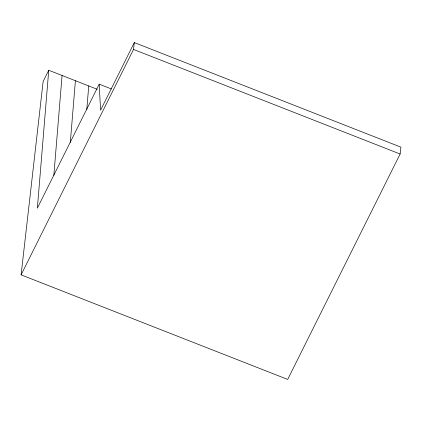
<?xml version="1.0" encoding="UTF-8"?>
<svg xmlns="http://www.w3.org/2000/svg" width="422" height="422" viewBox="0 0 422 422"><rect width="100%" height="100%" fill="white"/><g stroke="black" fill="none" stroke-linecap="round" stroke-linejoin="round"><path stroke-width="0.63" d="M97.218 89.264L48.746 70.252L37.373 208.157L99.207 84.178L111.329 88.931M53.847 175.299L62.076 75.48M70.316 142.436L75.406 80.713M86.79 109.578L88.736 85.94M99.207 84.178L100.578 110.2L134.307 42.575L400.9 147.146L400.119 154.009L287.693 379.425L21.1 274.854L43.128 81.525L48.746 70.252M21.1 274.854L133.526 49.437L134.307 42.575M133.526 49.437L400.119 154.009"/></g></svg>
